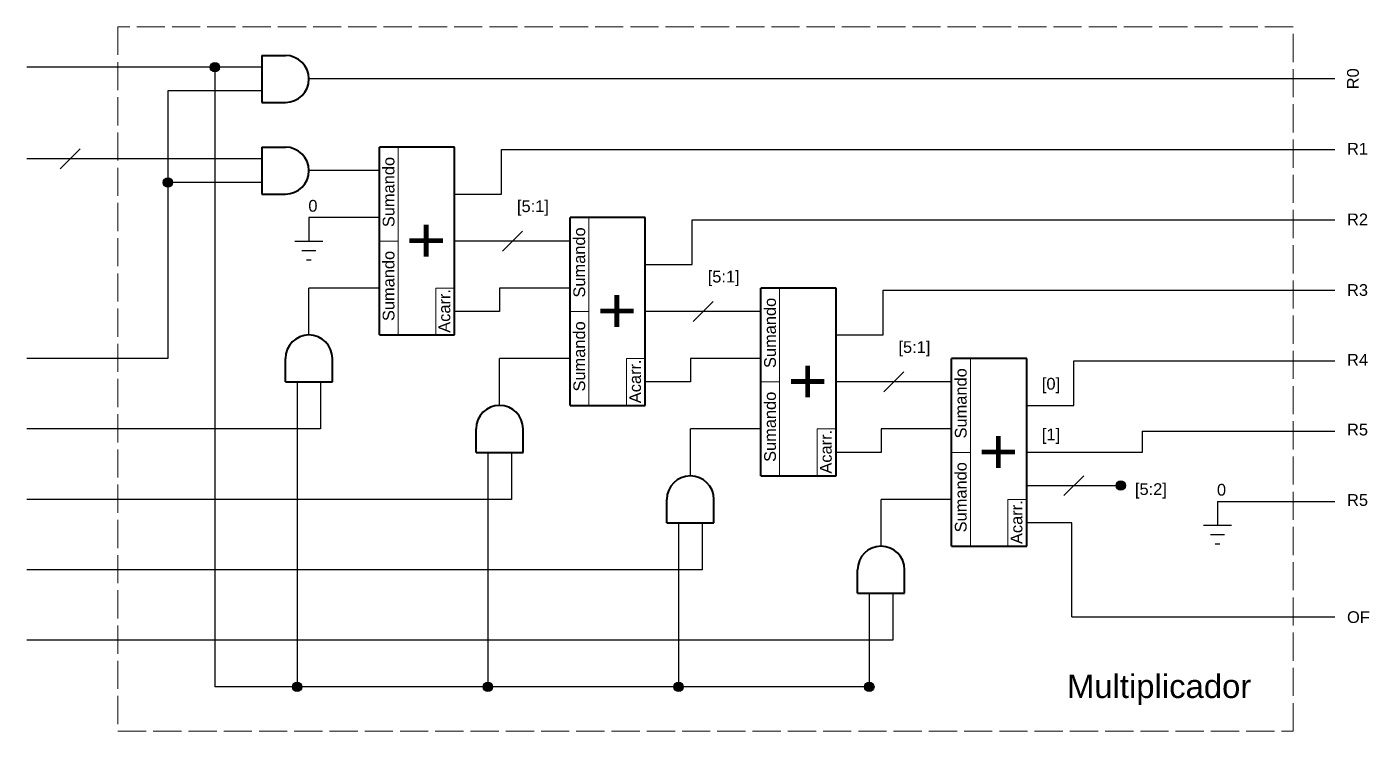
# Model space of a CAD drawing. Header units: millimetres. Extents: x -214 to 2182, y -211 to 1461.
# Drawn here: x 942.2 to 1227.7, y 15.8 to 165.8 of the extents above; entities that cross this region are included whole.
import ezdxf

# ---------------------------------------------------------------- set-up
doc = ezdxf.new("R2010")
doc.units = ezdxf.units.MM
doc.header["$LTSCALE"] = 0.5
doc.linetypes.add('ACAD_ISO02W100', pattern=[15, 12, -3])
for name, color, linetype, lineweight in [('Cables', 7, 'Continuous', 30), ('Componente_Detalle', 7, 'Continuous', 20), ('Componentes', 7, 'Continuous', 40), ('Contorno', 7, 'Continuous', 40), ('Cuadro_dashed', 7, 'ACAD_ISO02W100', 20), ('Modulos', 7, 'Continuous', 40)]:
    doc.layers.add(name, color=color, linetype=linetype, lineweight=lineweight)
doc.layers.add('Texto', color=7, linetype='Continuous')
doc.styles.add('Rotulado', font='arial.ttf', dxfattribs={"height": 10})

msp = doc.modelspace()

# ---------------------------------------------------------------- hatches: boundary and pattern name
at = {"layer": 'Cables'}
h = msp.add_hatch(color=256, dxfattribs=at)
h.dxf.hatch_style = 1
h.paths.add_polyline_path([(983.17, 157.16, 1), (981.17, 157.16, 1)])
h = msp.add_hatch(color=256, dxfattribs=at)
h.dxf.hatch_style = 1
h.paths.add_polyline_path([(973.17, 132.64, 1), (971.17, 132.64, 1)])
h = msp.add_hatch(color=256, dxfattribs=at)
h.dxf.hatch_style = 1
h.paths.add_polyline_path([(1175.89, 68.06, 1), (1173.89, 68.06, 1)])
h = msp.add_hatch(color=256, dxfattribs=at)
h.dxf.hatch_style = 1
h.paths.add_polyline_path([(1000.67, 25.19, 1), (998.67, 25.19, 1)])
h = msp.add_hatch(color=256, dxfattribs=at)
h.dxf.hatch_style = 1
h.paths.add_polyline_path([(1041.24, 25.19, 1), (1039.24, 25.19, 1)])
h = msp.add_hatch(color=256, dxfattribs=at)
h.dxf.hatch_style = 1
h.paths.add_polyline_path([(1081.82, 25.19, 1), (1079.82, 25.19, 1)])
h = msp.add_hatch(color=256, dxfattribs=at)
h.dxf.hatch_style = 1
h.paths.add_polyline_path([(1122.39, 25.19, 1), (1120.39, 25.19, 1)])

# ---------------------------------------------------------------- linework, layer by layer
at = {"layer": 'Cables', "color": 7}
for p, q in [((992.17, 157.16), (942.17, 157.16)), ((992.17, 154.66), (992.17, 159.66)), ((992.17, 149.66), (992.17, 154.66)), ((1220.46, 154.66), (1002.17, 154.66)), ((972.17, 152.16), (972.17, 95.14)), ((992.17, 152.16), (972.17, 152.16)), ((992.17, 135.14), (992.17, 140.14)), ((1033.17, 120.14), (1033.17, 140.14)), ((992.17, 137.64), (942.17, 137.64)), ((1043.17, 130.14), (1043.17, 139.66)), ((1043.17, 139.66), (1220.46, 139.66)), ((992.17, 130.14), (992.17, 135.14)), ((1017.17, 135.14), (1002.17, 135.14)), ((992.17, 132.64), (972.17, 132.64)), ((1033.17, 130.14), (1043.17, 130.14)), ((1017.17, 125.14), (1002.17, 125.14)), ((1002.17, 125.14), (1002.17, 120.14)), ((1073.74, 105.14), (1073.74, 125.14)), ((1083.74, 115.14), (1083.74, 124.66)), ((1083.74, 124.66), (1220.46, 124.66)), ((999.17, 120.14), (1005.17, 120.14)), ((1017.17, 120.14), (1017.17, 100.14)), ((1057.74, 120.14), (1033.17, 120.14)), ((1000.67, 118.14), (1003.67, 118.14)), ((1001.67, 116.14), (1002.67, 116.14)), ((1073.74, 115.14), (1083.74, 115.14)), ((1017.17, 110.14), (1002.17, 110.14)), ((1002.17, 100.14), (1002.17, 110.14)), ((1033.17, 100.14), (1033.17, 110.14)), ((1057.74, 110.14), (1042.74, 110.14)), ((1042.74, 110.14), (1042.74, 105.14)), ((1114.32, 90.14), (1114.32, 110.14)), ((1124.32, 100.14), (1124.32, 109.66)), ((1124.32, 109.66), (1220.46, 109.66)), ((1042.74, 105.14), (1033.17, 105.14)), ((1057.74, 105.14), (1057.74, 85.14)), ((1098.32, 105.14), (1073.74, 105.14)), ((1114.32, 100.14), (1124.32, 100.14)), ((1057.74, 95.14), (1042.74, 95.14)), ((1042.74, 85.14), (1042.74, 95.14)), ((1073.74, 85.14), (1073.74, 95.14)), ((1098.32, 95.14), (1083.32, 95.14)), ((1083.32, 95.14), (1083.32, 90.14)), ((1154.89, 75.14), (1154.89, 95.14)), ((1164.89, 85.14), (1164.89, 94.66)), ((1164.89, 94.66), (1220.46, 94.66)), ((1002.17, 90.14), (997.17, 90.14)), ((999.67, 90.14), (999.67, 25.19)), ((1007.17, 90.14), (1002.17, 90.14)), ((1083.32, 90.14), (1073.74, 90.14)), ((1098.32, 90.14), (1098.32, 70.14)), ((1138.89, 90.14), (1114.32, 90.14)), ((1154.89, 85.14), (1164.89, 85.14)), ((1098.32, 80.14), (1083.32, 80.14)), ((1083.32, 70.14), (1083.32, 80.14)), ((1114.32, 70.14), (1114.32, 80.14)), ((1138.89, 80.14), (1123.89, 80.14)), ((1123.89, 80.14), (1123.89, 75.14)), ((1179.46, 79.66), (1220.46, 79.66)), ((1042.74, 75.14), (1037.74, 75.14)), ((1040.24, 75.14), (1040.24, 25.19)), ((1047.74, 75.14), (1042.74, 75.14)), ((1123.89, 75.14), (1114.32, 75.14)), ((1138.89, 75.14), (1138.89, 55.14)), ((1179.46, 75.14), (1154.89, 75.14)), ((1138.89, 65.14), (1123.89, 65.14)), ((1123.89, 55.14), (1123.89, 65.14)), ((1154.89, 55.14), (1154.89, 65.14)), ((1195.46, 64.66), (1220.46, 64.66)), ((1083.32, 60.14), (1078.32, 60.14)), ((1080.82, 60.14), (1080.82, 25.19)), ((1088.32, 60.14), (1083.32, 60.14)), ((1164.46, 60.14), (1154.89, 60.14)), ((1192.46, 59.66), (1198.46, 59.66)), ((1193.96, 57.66), (1196.96, 57.66)), ((1194.96, 55.66), (1195.96, 55.66)), ((1123.89, 45.14), (1118.89, 45.14)), ((1121.39, 45.14), (1121.39, 25.19)), ((1128.89, 45.14), (1123.89, 45.14)), ((1164.46, 40.14), (1220.46, 40.14)), ((1121.39, 25.19), (982.17, 25.19))]:
    msp.add_line(p, q, dxfattribs=at)
at = {"layer": 'Cables'}
for p, q in [((982.17, 157.16), (982.17, 25.19)), ((949.26, 135.52), (953.5, 139.76)), ((1043.34, 118.02), (1047.58, 122.26)), ((1083.91, 103.02), (1088.15, 107.26)), ((972.17, 95.14), (942.17, 95.14)), ((1124.48, 88.02), (1128.73, 92.26)), ((1004.67, 90.14), (1004.67, 80.14)), ((1004.67, 80.14), (942.17, 80.14)), ((1179.46, 79.66), (1179.46, 75.14)), ((1045.24, 75.14), (1045.24, 65.14)), ((1162.77, 65.94), (1167.01, 70.18)), ((1154.89, 68.06), (1174.89, 68.06)), ((1045.24, 65.14), (942.17, 65.14)), ((1195.46, 64.66), (1195.46, 59.66)), ((1085.82, 60.14), (1085.82, 50.14)), ((1164.46, 40.14), (1164.46, 60.14)), ((1085.82, 50.14), (942.17, 50.14)), ((1126.39, 45.14), (1126.39, 35.14)), ((1126.39, 35.14), (942.17, 35.14))]:
    msp.add_line(p, q, dxfattribs=at)
for centre in [(982.17, 157.16), (972.17, 132.64), (1174.89, 68.06), (999.67, 25.19), (1040.24, 25.19), (1080.82, 25.19), (1121.39, 25.19)]:
    msp.add_circle(centre, 1, dxfattribs=at)
at = {"layer": 'Componente_Detalle', "color": 7}
for p, q in [((1017.17, 130.14), (1017.17, 140.14)), ((1021.17, 120.14), (1021.17, 140.14)), ((1017.17, 120.14), (1017.17, 130.14)), ((1057.74, 115.14), (1057.74, 125.14)), ((1061.74, 105.14), (1061.74, 125.14)), ((1021.17, 120.14), (1017.17, 120.14)), ((1021.17, 100.14), (1021.17, 120.14)), ((1057.74, 105.14), (1057.74, 115.14)), ((1029.17, 100.14), (1029.17, 110.14)), ((1029.17, 110.14), (1033.17, 110.14)), ((1098.32, 100.14), (1098.32, 110.14)), ((1102.32, 90.14), (1102.32, 110.14)), ((1061.74, 105.14), (1057.74, 105.14)), ((1061.74, 85.14), (1061.74, 105.14)), ((1017.17, 100.14), (1021.17, 100.14)), ((1029.17, 100.14), (1033.17, 100.14)), ((1098.32, 90.14), (1098.32, 100.14)), ((1069.74, 85.14), (1069.74, 95.14)), ((1069.74, 95.14), (1073.74, 95.14)), ((1138.89, 85.14), (1138.89, 95.14)), ((1142.89, 75.14), (1142.89, 95.14)), ((1102.32, 90.14), (1098.32, 90.14)), ((1102.32, 70.14), (1102.32, 90.14)), ((1057.74, 85.14), (1061.74, 85.14)), ((1069.74, 85.14), (1073.74, 85.14)), ((1138.89, 75.14), (1138.89, 85.14)), ((1110.32, 70.14), (1110.32, 80.14)), ((1110.32, 80.14), (1114.32, 80.14)), ((1142.89, 75.14), (1138.89, 75.14)), ((1142.89, 55.14), (1142.89, 75.14)), ((1098.32, 70.14), (1102.32, 70.14)), ((1110.32, 70.14), (1114.32, 70.14)), ((1150.89, 55.14), (1150.89, 65.14)), ((1150.89, 65.14), (1154.89, 65.14)), ((1138.89, 55.14), (1142.89, 55.14)), ((1150.89, 55.14), (1154.89, 55.14))]:
    msp.add_line(p, q, dxfattribs=at)
at = {"layer": 'Componentes', "color": 7}
for p, q in [((1078.32, 60.14), (1078.32, 65.14)), ((1118.89, 45.14), (1118.89, 50.14))]:
    msp.add_line(p, q, dxfattribs=at)
at = {"layer": 'Contorno'}
for p, q in [((992.17, 159.66), (992.17, 149.66)), ((992.17, 159.66), (997.17, 159.66)), ((992.17, 149.66), (997.17, 149.66)), ((992.17, 140.14), (992.17, 130.14)), ((992.17, 140.14), (997.17, 140.14)), ((992.17, 130.14), (997.17, 130.14)), ((997.17, 90.14), (997.17, 95.14)), ((1007.17, 90.14), (1007.17, 95.14)), ((997.17, 90.14), (1007.17, 90.14)), ((1037.74, 75.14), (1037.74, 80.14)), ((1047.74, 75.14), (1047.74, 80.14)), ((1037.74, 75.14), (1047.74, 75.14)), ((1088.32, 60.14), (1088.32, 65.14)), ((1078.32, 60.14), (1088.32, 60.14)), ((1128.89, 45.14), (1128.89, 50.14)), ((1118.89, 45.14), (1128.89, 45.14))]:
    msp.add_line(p, q, dxfattribs=at)
for centre, start, end in [((997.17, 154.66), 270, 90), ((997.17, 135.14), 270, 90), ((1002.17, 95.14), 0, 180), ((1042.74, 80.14), 0, 180), ((1083.32, 65.14), 0, 180), ((1123.89, 50.14), 0, 180)]:
    msp.add_arc(centre, 5, start, end, dxfattribs=at)
at = {"layer": 'Cuadro_dashed', "color": 7}
for p, q in [((1211.56, 165.77), (961.56, 165.77)), ((961.56, 165.77), (961.56, 15.77)), ((1211.56, 15.77), (1211.56, 165.77)), ((961.56, 15.77), (1211.56, 15.77))]:
    msp.add_line(p, q, dxfattribs=at)
at = {"layer": 'Modulos'}
for p, q in [((1017.17, 100.14), (1017.17, 140.14)), ((1033.17, 140.14), (1017.17, 140.14)), ((1033.17, 100.14), (1033.17, 140.14)), ((1057.74, 85.14), (1057.74, 125.14)), ((1073.74, 125.14), (1057.74, 125.14)), ((1073.74, 85.14), (1073.74, 125.14)), ((1098.32, 70.14), (1098.32, 110.14)), ((1114.32, 110.14), (1098.32, 110.14)), ((1114.32, 70.14), (1114.32, 110.14)), ((1017.17, 100.14), (1033.17, 100.14)), ((1138.89, 55.14), (1138.89, 95.14)), ((1154.89, 95.14), (1138.89, 95.14)), ((1154.89, 55.14), (1154.89, 95.14)), ((1057.74, 85.14), (1073.74, 85.14)), ((1098.32, 70.14), (1114.32, 70.14)), ((1138.89, 55.14), (1154.89, 55.14))]:
    msp.add_line(p, q, dxfattribs=at)

# ---------------------------------------------------------------- texts
at = {"layer": 'Texto', "color": 7, "attachment_point": 1, "rotation": 90, "style": 'Rotulado'}
for s, width, heights, insert, char_height in [('R0', 6.3033, [2.95], (1223.02, 152.47), 2.5), ('Sumando', 15.341, [1.23], (1017.87, 123.11), 2.5), ('\\pxqc;+', 10.7443, [9.47], (1021.95, 114.87), 10), ('Sumando', 15.341, [1.23], (1058.44, 108.11), 2.5), ('Sumando', 15.341, [1.23], (1017.87, 103.11), 2.5), ('Acarr.', 9.2858, [2.95], (1029.74, 100.62), 2.5), ('\\pxqc;+', 10.7443, [9.47], (1062.53, 99.87), 10), ('Sumando', 15.341, [1.23], (1099.02, 93.11), 2.5), ('Sumando', 15.341, [1.23], (1058.44, 88.11), 2.5), ('Acarr.', 9.2858, [2.95], (1070.31, 85.62), 2.5), ('\\pxqc;+', 10.7443, [9.47], (1103.1, 84.87), 10), ('Sumando', 15.341, [1.23], (1139.59, 78.11), 2.5), ('Sumando', 15.341, [1.23], (1099.02, 73.11), 2.5), ('Acarr.', 9.2858, [2.95], (1110.89, 70.62), 2.5), ('\\pxqc;+', 10.7443, [9.47], (1143.67, 69.87), 10), ('Sumando', 15.341, [1.23], (1139.59, 58.11), 2.5), ('Acarr.', 9.2858, [2.95], (1151.46, 55.62), 2.5)]:
    msp.add_mtext_dynamic_manual_height_columns(s, width=width, gutter_width=50, heights=heights, dxfattribs=dict(at, insert=insert, char_height=char_height))
at = {"layer": 'Texto', "color": 7, "char_height": 2.5, "attachment_point": 1, "style": 'Rotulado'}
for s, width, heights, insert in [('R1', 6.3033, [2.95], (1223.02, 141.06)), ('0', 4.2547, [2.09], (1002.06, 128.9)), ('[5:1]', 8.0164, [3.85], (1046.44, 128.82)), ('R2', 6.3033, [2.95], (1223.02, 126.01)), ('[5:1]', 8.0164, [3.85], (1087.01, 113.82)), ('R3', 6.3033, [2.95], (1223.02, 110.97)), ('[5:1]', 8.0164, [3.85], (1127.59, 98.82)), ('R4', 6.3033, [2.95], (1223.02, 96.11)), ('[0]', 4.814, [3.78], (1158.1, 91)), ('[1]', 8.0164, [3.85], (1158.1, 80.21)), ('R5', 6.3033, [2.95], (1223.02, 81.25)), ('[5:2]', 8.0164, [3.85], (1177.9, 68.57)), ('0', 4.2547, [2.09], (1195.35, 68.43)), ('R5', 6.3033, [2.95], (1223.02, 66.25)), ('OF', 6.3033, [2.95], (1223.02, 41.31))]:
    msp.add_mtext_dynamic_manual_height_columns(s, width=width, gutter_width=50, heights=heights, dxfattribs=dict(at, insert=insert))
at = {"layer": 'Texto', "insert": (1161.27, 27.83), "char_height": 5, "attachment_point": 1, "style": 'Rotulado'}
msp.add_mtext_dynamic_manual_height_columns('\\pxqc;Multiplicador', width=43.5504, gutter_width=29.51, heights=[7.63], dxfattribs=at)

doc.saveas('drawing.dxf')
